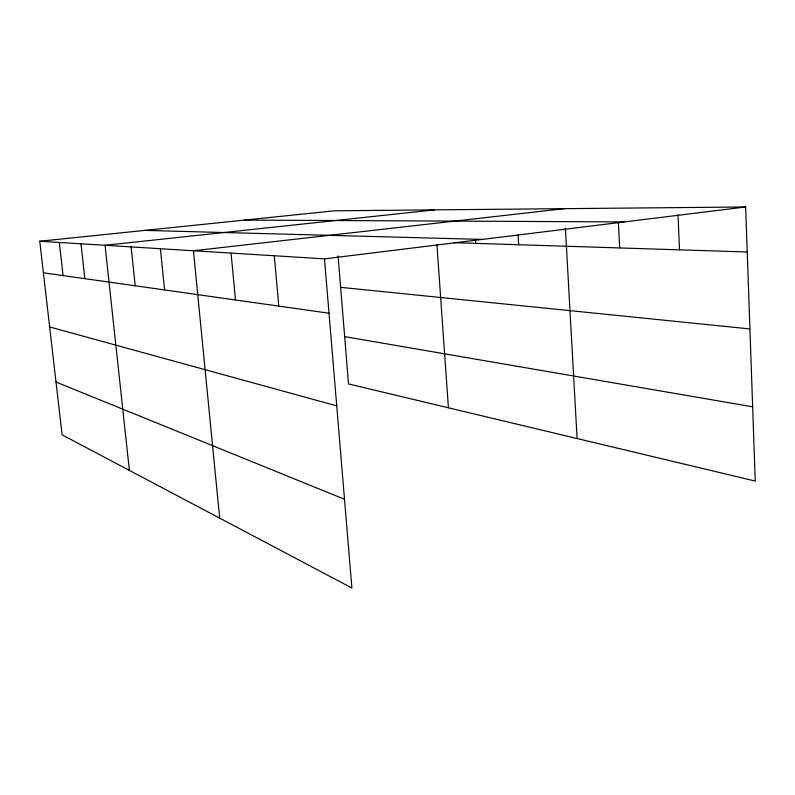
<?xml version="1.0" encoding="UTF-8"?>
<svg xmlns="http://www.w3.org/2000/svg" width="795" height="795" viewBox="0 0 795 795"><rect width="100%" height="100%" fill="white"/><g stroke="black" fill="none" stroke-linecap="round" stroke-linejoin="round"><path stroke-width="1.19" d="M324.489 258.862L351.897 588.022L62.109 434.845L39.75 241.253L324.489 258.862L745.65 206.978L755.25 481.074L348.518 383.935L338.064 255.891M564.311 208.668L193.443 250.763L219.678 518.131M434.487 209.88L105.049 245.297L129.386 470.411M39.75 241.253L334.377 210.804L745.65 206.978M244.661 220.076L624.244 221.934M144.789 230.401L482.257 239.424M453.796 242.674L747.221 251.985M340.628 287.333L749.923 328.931M43.397 272.794L329.011 313.21M344.662 336.623L752.646 406.802M49.648 326.944L336.722 405.857M56.008 382.037L344.503 499.27M59.327 242.465L63.083 275.587M80.981 243.807L84.846 278.667M131.135 246.907L135.22 285.793M160.391 248.716L164.595 289.946M231.067 253.088L235.469 299.973M274.305 255.761L278.777 306.105M436.932 244.592L448.41 407.785M475.46 239.742L475.698 243.369M518.082 234.903L518.688 244.731M565.394 228.066L577.091 438.522M618.411 222.63L619.663 247.941M678.016 214.849L679.506 249.839"/></g></svg>
